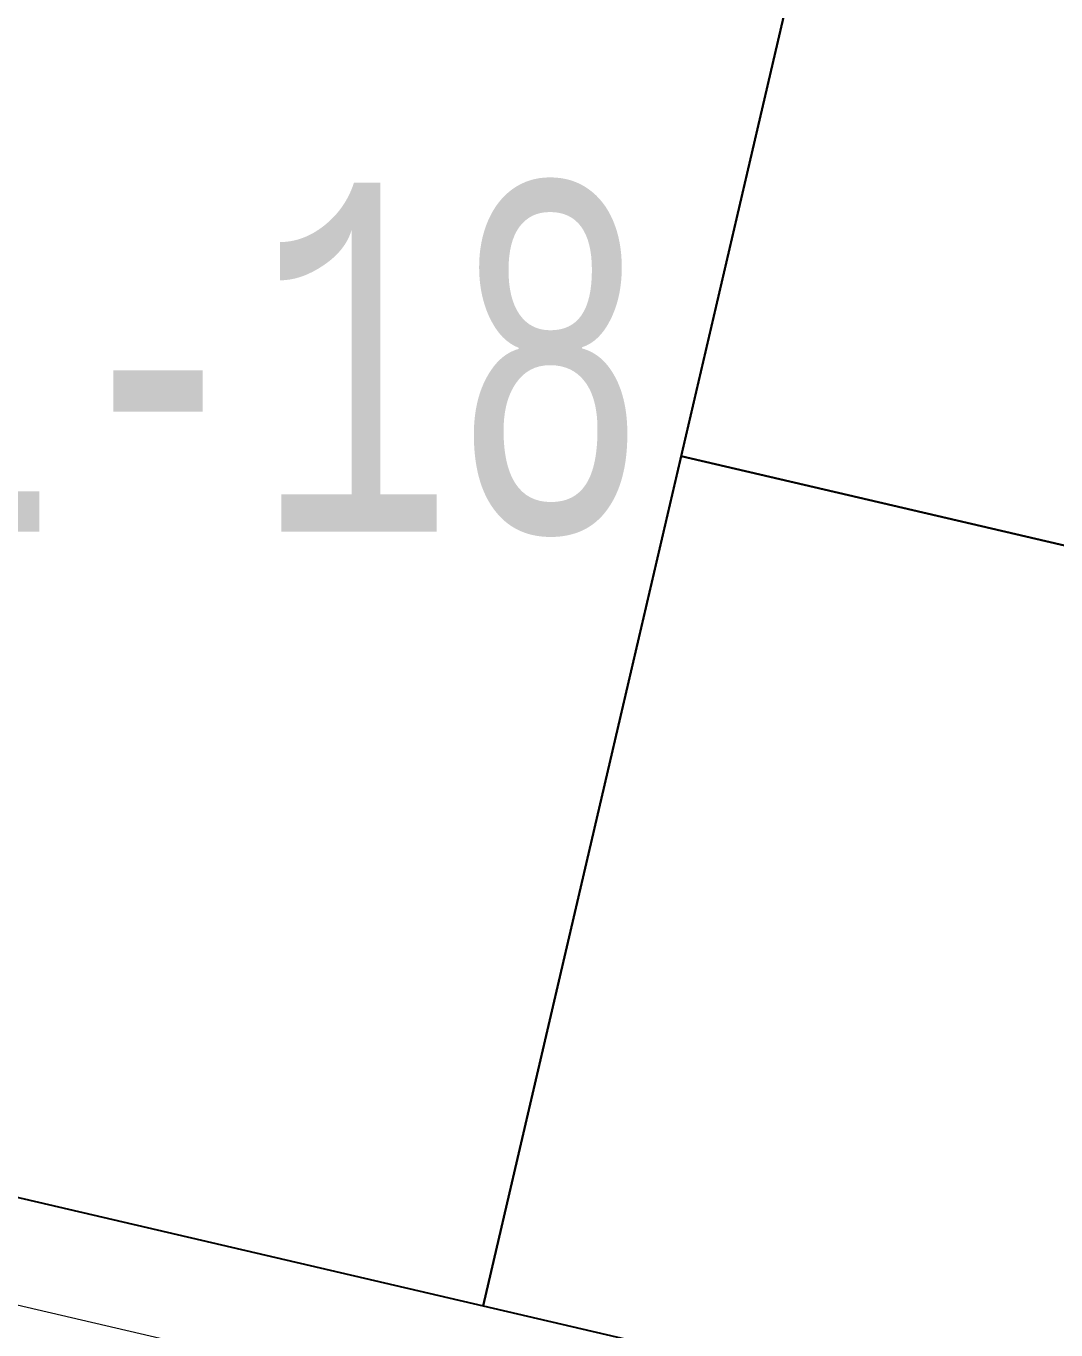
# Model space of a CAD drawing. Header units: millimetres. Extents: x 474016 to 477875, y 2288607 to 2292200.
# Drawn here: x 474247.8 to 474262.55, y 2289405.66 to 2289424.34 of the extents above; entities that cross this region are included whole.
import ezdxf
from ezdxf.enums import TextEntityAlignment as Align

# ---------------------------------------------------------------- set-up
doc = ezdxf.new("R2010")
doc.units = ezdxf.units.MM
doc.header["$LTSCALE"] = 50
doc.layers.add('BANQUETA', color=251, linetype='Continuous', lineweight=5)
doc.layers.add('LOTES', color=6, linetype='Continuous', lineweight=15)
doc.layers.add('CVL_LOTIF', color=1, linetype='Continuous')
doc.layers.add('MZ Y LT', color=7, linetype='Continuous', lineweight=13, true_color=0x0d2bf2)
doc.styles.add('MONOTXT4', font='MONOTXT4.shx', dxfattribs={"width": 0.55})

msp = doc.modelspace()

# ---------------------------------------------------------------- linework, layer by layer
at = {"layer": 'BANQUETA'}
msp.add_lwpolyline([(474156.614, 2289427.24), (474278.352, 2289398.869, 0.414214), (474280.753, 2289400.363), (474291.875, 2289448.084, 0.414214), (474290.381, 2289450.486), (474168.643, 2289478.857)], format="xyb", dxfattribs=at)
at = {"layer": 'CVL_LOTIF'}
for points in [[(474260.019, 2289430.352), (474247.845, 2289433.189), (474242.171, 2289408.841), (474254.344, 2289406.004)], [(474284.366, 2289424.678), (474260.019, 2289430.352), (474257.181, 2289418.178), (474281.529, 2289412.504)], [(474281.529, 2289412.504), (474257.181, 2289418.178), (474254.344, 2289406.004), (474278.692, 2289400.33)]]:
    msp.add_lwpolyline(points, close=True, dxfattribs=at)
at = {"layer": 'LOTES'}
for p, q in [((474254.344, 2289406.004), (474260.019, 2289430.352)), ((474257.181, 2289418.178), (474281.529, 2289412.504))]:
    msp.add_line(p, q, dxfattribs=at)

# ---------------------------------------------------------------- texts
at = {"layer": 'MZ Y LT', "lineweight": 13, "style": 'MONOTXT4', "width": 0.65}
msp.add_text('L-18', height=5, dxfattribs=at).set_placement((474251.095, 2289419.597), align=Align.MIDDLE)

doc.saveas('drawing.dxf')
